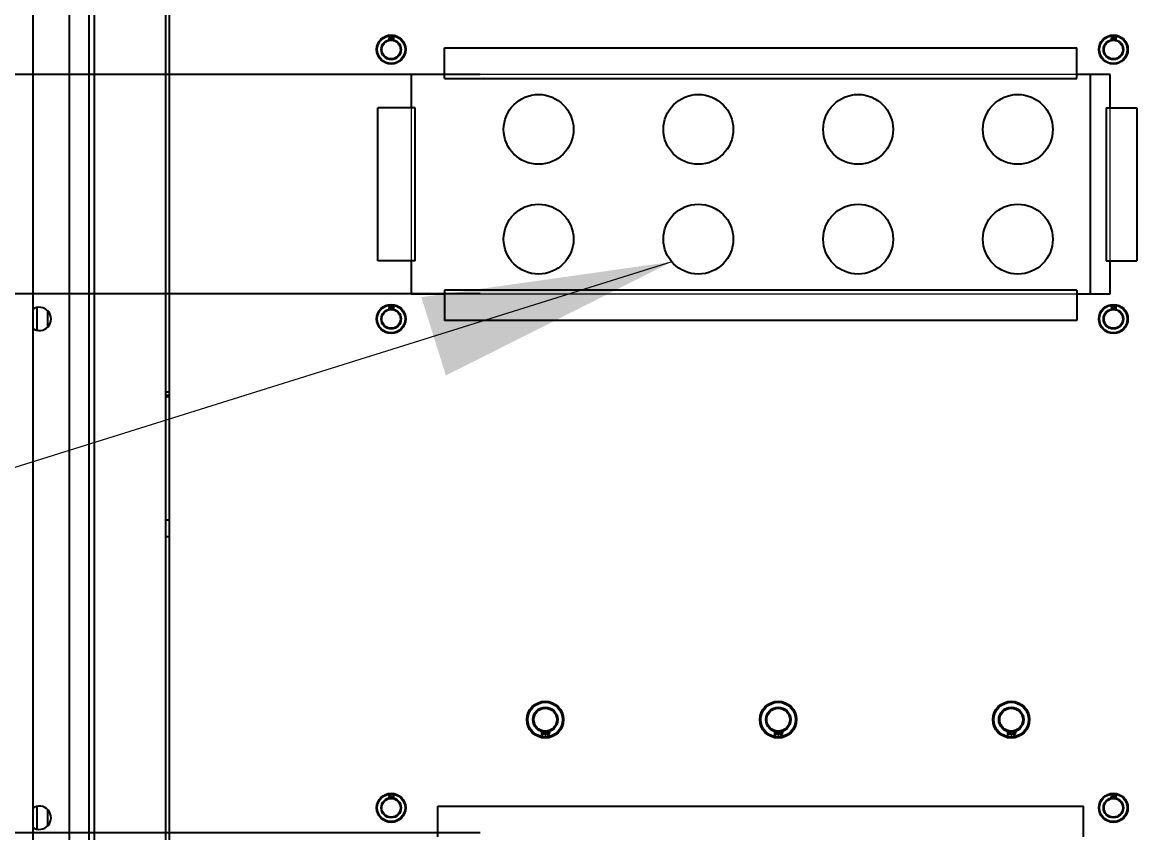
# Model space of a CAD drawing. Header units: millimetres. Extents: x 0 to 87554, y -20854 to 20404.
# Drawn here: x 7163 to 7497.8, y -15073.7 to -14830 of the extents above; entities that cross this region are included whole.
import ezdxf

# ---------------------------------------------------------------- set-up
doc = ezdxf.new("R2010")
doc.units = ezdxf.units.MM
doc.layers.get('0').update_dxf_attribs({"lineweight": 15})
doc.layers.get('Defpoints').update_dxf_attribs({"lineweight": 15})
for name, color, linetype in [('2401-00238-M5_0', 7, 'Continuous'), ('2403-00165_B-M5-1_0', 7, 'Continuous'), ('4209-40888_0_0', 7, 'Continuous'), ('4209-DBFS01_0', 7, 'Continuous'), ('4212-KH001_041_0', 7, 'Continuous'), ('4215-12648_0', 7, 'Continuous'), ('4215-12654_1_0', 7, 'Continuous'), ('4215-12657_0', 7, 'Continuous'), ('4215-12661_1_0', 7, 'Continuous'), ('DT-240_0', 7, 'Continuous'), ('EM-S-M6-ZC_0', 7, 'Continuous')]:
    doc.layers.add(name, color=color, linetype=linetype)
doc.layers.add('THICK', color=7, linetype='Continuous', lineweight=0)
doc.styles.get("Standard").update_dxf_attribs({"font": 'isocp.shx', "width": 0.707, "bigfont": 'hztxt.shx'})
doc.styles.add('仿宋', font='', dxfattribs={"width": 0.8})
doc.styles.get('仿宋').set_extended_font_data('仿宋_gb2312')
doc.dimstyles.new('12倍', dxfattribs={"dimscale": 21, "dimtxt": 3.5, "dimasz": 2.5, "dimexe": 1.5, "dimexo": 0, "dimgap": 1, "dimtad": 1, "dimtoh": 1, "dimdsep": 46, "dimtxsty": '仿宋', "dimcen": 2.5, "dimdle": 5, "dimclrd": 4, "dimclre": 4, "dimclrt": 3, "dimadec": 0, "dimazin": 0, "dimtfac": 1, "dimtmove": 0, "dimatfit": 3, "dimfxl": 1, "dimtolj": 1, "dimarcsym": 0})
doc.dimstyles.new('DJ', dxfattribs={"dimtxt": 75, "dimasz": 75, "dimexe": 20, "dimexo": 0, "dimgap": 20, "dimtad": 1, "dimdec": 1, "dimtxsty": 'Standard', "dimcen": 10, "dimclrd": 95, "dimclre": 95, "dimclrt": 95, "dimadec": 0, "dimazin": 0, "dimtfac": 1, "dimtdec": 1, "dimtmove": 1, "dimatfit": 3, "dimfxl": 1, "dimlwd": 13, "dimlwe": 15, "dimarcsym": 0})

# ---------------------------------------------------------------- blocks, each defined once
blk = doc.blocks.new('ju7888')
at = {"color": 6}
blk.add_lwpolyline([(63.29, -1195.58), (129.29, -1195.58), (129.29, -985.58), (63.29, -985.58)], close=True, dxfattribs=at)
at = {"layer": '2401-00238-M5_0', "color": 87, "linetype": 'Continuous'}
for p, q in [((197.29, -1268.28), (197.29, -1269.28)), ((202.29, -1268.28), (202.29, -1269.28))]:
    blk.add_line(p, q, dxfattribs=at)
at = {"layer": '2403-00165_B-M5-1_0', "color": 87, "linetype": 'Continuous'}
for p, q in [((52.09, -984.01), (52.09, -983.88)), ((52.09, -983.88), (52.79, -983.88)), ((52.71, -984.23), (52.09, -984.01)), ((52.09, -984.44), (52.71, -984.23)), ((52.24, -983.96), (52.79, -984.17)), ((52.79, -983.96), (52.24, -983.96)), ((52.79, -984.28), (52.24, -984.49)), ((52.79, -983.88), (52.79, -983.96)), ((52.79, -984.17), (52.79, -984.28)), ((133.09, -984.01), (133.09, -983.88)), ((133.09, -983.88), (133.79, -983.88)), ((133.71, -984.23), (133.09, -984.01)), ((133.09, -984.44), (133.71, -984.23)), ((133.24, -983.96), (133.79, -984.17)), ((133.79, -983.96), (133.24, -983.96)), ((133.79, -984.28), (133.24, -984.49)), ((133.79, -983.88), (133.79, -983.96)), ((133.79, -984.17), (133.79, -984.28)), ((280.09, -984.01), (280.09, -983.88)), ((280.09, -983.88), (280.79, -983.88)), ((280.71, -984.23), (280.09, -984.01)), ((280.09, -984.44), (280.71, -984.23)), ((280.24, -983.96), (280.79, -984.17)), ((280.79, -983.96), (280.24, -983.96)), ((280.79, -984.28), (280.24, -984.49)), ((280.79, -983.88), (280.79, -983.96)), ((280.79, -984.17), (280.79, -984.28)), ((52.09, -984.58), (52.09, -984.44)), ((52.78, -984.58), (52.09, -984.58)), ((52.09, -985.19), (52.09, -984.69)), ((52.09, -984.69), (52.48, -984.69)), ((52.16, -985.19), (52.09, -985.19)), ((52.16, -984.76), (52.16, -985.19)), ((52.4, -984.76), (52.16, -984.76)), ((52.24, -984.49), (52.78, -984.49)), ((52.34, -984.91), (52.36, -984.84)), ((52.34, -985), (52.34, -984.91)), ((52.36, -985.07), (52.34, -985)), ((52.36, -984.84), (52.4, -984.76)), ((52.4, -985.14), (52.36, -985.07)), ((52.46, -985.19), (52.4, -985.14)), ((52.43, -984.85), (52.42, -984.91)), ((52.42, -984.91), (52.42, -985)), ((52.42, -985), (52.43, -985.06)), ((52.48, -984.79), (52.43, -984.85)), ((52.43, -985.06), (52.46, -985.1)), ((52.46, -985.1), (52.51, -985.13)), ((52.54, -985.22), (52.46, -985.19)), ((52.48, -984.69), (52.48, -984.79)), ((52.51, -985.13), (52.55, -985.14)), ((52.59, -985.22), (52.54, -985.22)), ((52.55, -985.14), (52.58, -985.14)), ((52.58, -985.14), (52.62, -985.13)), ((52.67, -985.19), (52.59, -985.22)), ((52.61, -984.69), (52.67, -984.72)), ((52.61, -984.78), (52.61, -984.69)), ((52.67, -984.81), (52.61, -984.78)), ((52.62, -985.13), (52.67, -985.1)), ((52.67, -984.72), (52.73, -984.76)), ((52.7, -984.85), (52.67, -984.81)), ((52.67, -985.1), (52.7, -985.06)), ((52.73, -985.14), (52.67, -985.19)), ((52.71, -984.91), (52.7, -984.85)), ((52.7, -985.06), (52.71, -985)), ((52.71, -985), (52.71, -984.91)), ((52.73, -984.76), (52.77, -984.84)), ((52.77, -985.07), (52.73, -985.14)), ((52.77, -984.84), (52.79, -984.91)), ((52.79, -985), (52.77, -985.07)), ((52.79, -984.91), (52.79, -985)), ((133.09, -984.58), (133.09, -984.44)), ((133.78, -984.58), (133.09, -984.58)), ((133.09, -985.19), (133.09, -984.69)), ((133.09, -984.69), (133.48, -984.69)), ((133.16, -985.19), (133.09, -985.19)), ((133.16, -984.76), (133.16, -985.19)), ((133.4, -984.76), (133.16, -984.76)), ((133.24, -984.49), (133.78, -984.49)), ((133.34, -984.91), (133.36, -984.84)), ((133.34, -985), (133.34, -984.91)), ((133.36, -985.07), (133.34, -985)), ((133.36, -984.84), (133.4, -984.76)), ((133.4, -985.14), (133.36, -985.07)), ((133.46, -985.19), (133.4, -985.14)), ((133.43, -984.85), (133.42, -984.91)), ((133.42, -984.91), (133.42, -985)), ((133.42, -985), (133.43, -985.06)), ((133.48, -984.79), (133.43, -984.85)), ((133.43, -985.06), (133.46, -985.1)), ((133.46, -985.1), (133.51, -985.13)), ((133.54, -985.22), (133.46, -985.19)), ((133.48, -984.69), (133.48, -984.79)), ((133.51, -985.13), (133.55, -985.14)), ((133.59, -985.22), (133.54, -985.22)), ((133.55, -985.14), (133.58, -985.14)), ((133.58, -985.14), (133.62, -985.13)), ((133.67, -985.19), (133.59, -985.22)), ((133.61, -984.69), (133.67, -984.72)), ((133.61, -984.78), (133.61, -984.69)), ((133.67, -984.81), (133.61, -984.78)), ((133.62, -985.13), (133.67, -985.1)), ((133.67, -984.72), (133.73, -984.76)), ((133.7, -984.85), (133.67, -984.81)), ((133.67, -985.1), (133.7, -985.06)), ((133.73, -985.14), (133.67, -985.19)), ((133.71, -984.91), (133.7, -984.85)), ((133.7, -985.06), (133.71, -985)), ((133.71, -985), (133.71, -984.91)), ((133.73, -984.76), (133.77, -984.84)), ((133.77, -985.07), (133.73, -985.14)), ((133.77, -984.84), (133.79, -984.91)), ((133.79, -985), (133.77, -985.07)), ((133.79, -984.91), (133.79, -985)), ((280.09, -984.58), (280.09, -984.44)), ((280.78, -984.58), (280.09, -984.58)), ((280.09, -985.19), (280.09, -984.69)), ((280.09, -984.69), (280.48, -984.69)), ((280.16, -985.19), (280.09, -985.19)), ((280.16, -984.76), (280.16, -985.19)), ((280.4, -984.76), (280.16, -984.76)), ((280.24, -984.49), (280.78, -984.49)), ((280.34, -984.91), (280.36, -984.84)), ((280.34, -985), (280.34, -984.91)), ((280.36, -985.07), (280.34, -985)), ((280.36, -984.84), (280.4, -984.76)), ((280.4, -985.14), (280.36, -985.07)), ((280.46, -985.19), (280.4, -985.14)), ((280.43, -984.85), (280.42, -984.91)), ((280.42, -984.91), (280.42, -985)), ((280.42, -985), (280.43, -985.06)), ((280.48, -984.79), (280.43, -984.85)), ((280.43, -985.06), (280.46, -985.1)), ((280.46, -985.1), (280.51, -985.13)), ((280.54, -985.22), (280.46, -985.19)), ((280.48, -984.69), (280.48, -984.79)), ((280.51, -985.13), (280.55, -985.14)), ((280.59, -985.22), (280.54, -985.22)), ((280.55, -985.14), (280.58, -985.14)), ((280.58, -985.14), (280.62, -985.13)), ((280.67, -985.19), (280.59, -985.22)), ((280.61, -984.69), (280.67, -984.72)), ((280.61, -984.78), (280.61, -984.69)), ((280.67, -984.81), (280.61, -984.78)), ((280.62, -985.13), (280.67, -985.1)), ((280.67, -984.72), (280.73, -984.76)), ((280.7, -984.85), (280.67, -984.81)), ((280.67, -985.1), (280.7, -985.06)), ((280.73, -985.14), (280.67, -985.19)), ((280.71, -984.91), (280.7, -984.85)), ((280.7, -985.06), (280.71, -985)), ((280.71, -985), (280.71, -984.91)), ((280.73, -984.76), (280.77, -984.84)), ((280.77, -985.07), (280.73, -985.14)), ((280.77, -984.84), (280.79, -984.91)), ((280.79, -985), (280.77, -985.07)), ((280.79, -984.91), (280.79, -985)), ((52.09, -1201.01), (52.09, -1200.88)), ((52.09, -1200.88), (52.79, -1200.88)), ((52.71, -1201.23), (52.09, -1201.01)), ((52.09, -1201.44), (52.71, -1201.23)), ((52.09, -1201.58), (52.09, -1201.44)), ((52.78, -1201.58), (52.09, -1201.58)), ((52.09, -1202.19), (52.09, -1201.69)), ((52.09, -1201.69), (52.48, -1201.69)), ((52.16, -1201.76), (52.16, -1202.19)), ((52.4, -1201.76), (52.16, -1201.76)), ((52.24, -1200.96), (52.79, -1201.17)), ((52.79, -1200.96), (52.24, -1200.96)), ((52.79, -1201.28), (52.24, -1201.49)), ((52.24, -1201.49), (52.78, -1201.49)), ((52.34, -1201.91), (52.36, -1201.84)), ((52.34, -1202), (52.34, -1201.91)), ((52.36, -1202.07), (52.34, -1202)), ((52.36, -1201.84), (52.4, -1201.76)), ((52.43, -1201.85), (52.42, -1201.91)), ((52.42, -1201.91), (52.42, -1202)), ((52.42, -1202), (52.43, -1202.06)), ((52.48, -1201.79), (52.43, -1201.85)), ((52.48, -1201.69), (52.48, -1201.79)), ((52.61, -1201.69), (52.67, -1201.72)), ((52.61, -1201.78), (52.61, -1201.69)), ((52.67, -1201.81), (52.61, -1201.78)), ((52.67, -1201.72), (52.73, -1201.76)), ((52.7, -1201.85), (52.67, -1201.81)), ((52.71, -1201.91), (52.7, -1201.85)), ((52.7, -1202.06), (52.71, -1202)), ((52.71, -1202), (52.71, -1201.91)), ((52.73, -1201.76), (52.77, -1201.84)), ((52.77, -1201.84), (52.79, -1201.91)), ((52.79, -1202), (52.77, -1202.07)), ((52.79, -1200.88), (52.79, -1200.96)), ((52.79, -1201.17), (52.79, -1201.28)), ((52.79, -1201.91), (52.79, -1202)), ((133.09, -1201.01), (133.09, -1200.88)), ((133.09, -1200.88), (133.79, -1200.88)), ((133.71, -1201.23), (133.09, -1201.01)), ((133.09, -1201.44), (133.71, -1201.23)), ((133.09, -1201.58), (133.09, -1201.44)), ((133.78, -1201.58), (133.09, -1201.58)), ((133.09, -1202.19), (133.09, -1201.69)), ((133.09, -1201.69), (133.48, -1201.69)), ((133.16, -1201.76), (133.16, -1202.19)), ((133.4, -1201.76), (133.16, -1201.76)), ((133.24, -1200.96), (133.79, -1201.17)), ((133.79, -1200.96), (133.24, -1200.96)), ((133.79, -1201.28), (133.24, -1201.49)), ((133.24, -1201.49), (133.78, -1201.49)), ((133.34, -1201.91), (133.36, -1201.84)), ((133.34, -1202), (133.34, -1201.91)), ((133.36, -1202.07), (133.34, -1202)), ((133.36, -1201.84), (133.4, -1201.76)), ((133.43, -1201.85), (133.42, -1201.91)), ((133.42, -1201.91), (133.42, -1202)), ((133.42, -1202), (133.43, -1202.06)), ((133.48, -1201.79), (133.43, -1201.85)), ((133.48, -1201.69), (133.48, -1201.79)), ((133.61, -1201.69), (133.67, -1201.72)), ((133.61, -1201.78), (133.61, -1201.69)), ((133.67, -1201.81), (133.61, -1201.78)), ((133.67, -1201.72), (133.73, -1201.76)), ((133.7, -1201.85), (133.67, -1201.81)), ((133.71, -1201.91), (133.7, -1201.85)), ((133.7, -1202.06), (133.71, -1202)), ((133.71, -1202), (133.71, -1201.91)), ((133.73, -1201.76), (133.77, -1201.84)), ((133.77, -1201.84), (133.79, -1201.91)), ((133.79, -1202), (133.77, -1202.07)), ((133.79, -1200.88), (133.79, -1200.96)), ((133.79, -1201.17), (133.79, -1201.28)), ((133.79, -1201.91), (133.79, -1202)), ((280.09, -1201.01), (280.09, -1200.88)), ((280.09, -1200.88), (280.79, -1200.88)), ((280.71, -1201.23), (280.09, -1201.01)), ((280.09, -1201.44), (280.71, -1201.23)), ((280.09, -1201.58), (280.09, -1201.44)), ((280.78, -1201.58), (280.09, -1201.58)), ((280.09, -1202.19), (280.09, -1201.69)), ((280.09, -1201.69), (280.48, -1201.69)), ((280.16, -1201.76), (280.16, -1202.19)), ((280.4, -1201.76), (280.16, -1201.76)), ((280.24, -1200.96), (280.79, -1201.17)), ((280.79, -1200.96), (280.24, -1200.96)), ((280.79, -1201.28), (280.24, -1201.49)), ((280.24, -1201.49), (280.78, -1201.49)), ((280.34, -1201.91), (280.36, -1201.84)), ((280.34, -1202), (280.34, -1201.91)), ((280.36, -1202.07), (280.34, -1202)), ((280.36, -1201.84), (280.4, -1201.76)), ((280.43, -1201.85), (280.42, -1201.91)), ((280.42, -1201.91), (280.42, -1202)), ((280.42, -1202), (280.43, -1202.06)), ((280.48, -1201.79), (280.43, -1201.85)), ((280.48, -1201.69), (280.48, -1201.79)), ((280.61, -1201.69), (280.67, -1201.72)), ((280.61, -1201.78), (280.61, -1201.69)), ((280.67, -1201.81), (280.61, -1201.78)), ((280.67, -1201.72), (280.73, -1201.76)), ((280.7, -1201.85), (280.67, -1201.81)), ((280.71, -1201.91), (280.7, -1201.85)), ((280.7, -1202.06), (280.71, -1202)), ((280.71, -1202), (280.71, -1201.91)), ((280.73, -1201.76), (280.77, -1201.84)), ((280.77, -1201.84), (280.79, -1201.91)), ((280.79, -1202), (280.77, -1202.07)), ((280.79, -1200.88), (280.79, -1200.96)), ((280.79, -1201.17), (280.79, -1201.28)), ((280.79, -1201.91), (280.79, -1202)), ((52.16, -1202.19), (52.09, -1202.19)), ((52.4, -1202.14), (52.36, -1202.07)), ((52.46, -1202.19), (52.4, -1202.14)), ((52.43, -1202.06), (52.46, -1202.1)), ((52.46, -1202.1), (52.51, -1202.13)), ((52.54, -1202.22), (52.46, -1202.19)), ((52.51, -1202.13), (52.55, -1202.14)), ((52.59, -1202.22), (52.54, -1202.22)), ((52.55, -1202.14), (52.58, -1202.14)), ((52.58, -1202.14), (52.62, -1202.13)), ((52.67, -1202.19), (52.59, -1202.22)), ((52.62, -1202.13), (52.67, -1202.1)), ((52.67, -1202.1), (52.7, -1202.06)), ((52.73, -1202.14), (52.67, -1202.19)), ((52.77, -1202.07), (52.73, -1202.14)), ((133.16, -1202.19), (133.09, -1202.19)), ((133.4, -1202.14), (133.36, -1202.07)), ((133.46, -1202.19), (133.4, -1202.14)), ((133.43, -1202.06), (133.46, -1202.1)), ((133.46, -1202.1), (133.51, -1202.13)), ((133.54, -1202.22), (133.46, -1202.19)), ((133.51, -1202.13), (133.55, -1202.14)), ((133.59, -1202.22), (133.54, -1202.22)), ((133.55, -1202.14), (133.58, -1202.14)), ((133.58, -1202.14), (133.62, -1202.13)), ((133.67, -1202.19), (133.59, -1202.22)), ((133.62, -1202.13), (133.67, -1202.1)), ((133.67, -1202.1), (133.7, -1202.06)), ((133.73, -1202.14), (133.67, -1202.19)), ((133.77, -1202.07), (133.73, -1202.14)), ((280.16, -1202.19), (280.09, -1202.19)), ((280.4, -1202.14), (280.36, -1202.07)), ((280.46, -1202.19), (280.4, -1202.14)), ((280.43, -1202.06), (280.46, -1202.1)), ((280.46, -1202.1), (280.51, -1202.13)), ((280.54, -1202.22), (280.46, -1202.19)), ((280.51, -1202.13), (280.55, -1202.14)), ((280.59, -1202.22), (280.54, -1202.22)), ((280.55, -1202.14), (280.58, -1202.14)), ((280.58, -1202.14), (280.62, -1202.13)), ((280.67, -1202.19), (280.59, -1202.22)), ((280.62, -1202.13), (280.67, -1202.1)), ((280.67, -1202.1), (280.7, -1202.06)), ((280.73, -1202.14), (280.67, -1202.19)), ((280.77, -1202.07), (280.73, -1202.14))]:
    blk.add_line(p, q, dxfattribs=at)
for centre, radius in [((55.79, -984.58), 4.38), ((55.79, -984.58), 4.17), ((136.79, -984.58), 4.38), ((136.79, -984.58), 4.17), ((283.79, -984.58), 4.38), ((283.79, -984.58), 4.17), ((55.79, -984.58), 3.01), ((55.79, -984.58), 2.81), ((136.79, -984.58), 3.01), ((136.79, -984.58), 2.81), ((283.79, -984.58), 3.01), ((283.79, -984.58), 2.81), ((55.79, -1201.58), 4.38), ((55.79, -1201.58), 4.17), ((55.79, -1201.58), 3.01), ((136.79, -1201.58), 4.38), ((136.79, -1201.58), 4.17), ((136.79, -1201.58), 3.01), ((283.79, -1201.58), 4.38), ((283.79, -1201.58), 4.17), ((283.79, -1201.58), 3.01), ((55.79, -1201.58), 2.81), ((136.79, -1201.58), 2.81), ((283.79, -1201.58), 2.81)]:
    blk.add_circle(centre, radius, dxfattribs=at)
at = {"layer": '4209-40888_0_0', "color": 87, "linetype": 'Continuous'}
for p, q in [((133.29, -1308.02), (140.29, -1308.02)), ((283.29, -1308.02), (290.29, -1308.02))]:
    blk.add_line(p, q, dxfattribs=at)
at = {"layer": '4209-DBFS01_0', "color": 87, "linetype": 'Continuous'}
blk.add_line((63.29, -991.58), (129.29, -991.58), dxfattribs=at)
at = {"layer": '4212-KH001_041_0', "color": 87, "linetype": 'Continuous'}
for p, q in [((585.29, -1269.28), (-2.71, -1269.28)), ((-2.71, -1290.78), (585.29, -1290.78)), ((585.29, -1292.28), (-2.71, -1292.28)), ((139.23, -1304.78), (134.35, -1304.78)), ((289.23, -1304.78), (284.35, -1304.78))]:
    blk.add_line(p, q, dxfattribs=at)
at = {"layer": '4215-12648_0', "color": 87, "linetype": 'Continuous'}
for p, q in [((73.29, -986.78), (73.29, -977.58)), ((73.29, -977.58), (119.29, -977.58)), ((119.29, -986.78), (119.29, -977.58)), ((63.29, -985.58), (63.29, -995.58)), ((73.29, -985.58), (63.29, -985.58)), ((73.29, -986.78), (119.29, -986.78)), ((129.29, -985.58), (119.29, -985.58)), ((129.29, -995.58), (129.29, -985.58)), ((283.29, -1187.58), (283.29, -993.58)), ((292.49, -993.58), (283.29, -993.58)), ((55.29, -1185.58), (55.29, -995.58)), ((64.49, -995.58), (55.29, -995.58)), ((64.49, -1185.58), (64.49, -995.58)), ((128.09, -995.58), (128.09, -1185.58)), ((128.09, -995.58), (137.29, -995.58)), ((137.29, -995.58), (137.29, -1185.58)), ((64.49, -1185.58), (55.29, -1185.58)), ((63.29, -1185.58), (63.29, -1195.58)), ((128.09, -1185.58), (137.29, -1185.58)), ((129.29, -1195.58), (129.29, -1185.58)), ((292.49, -1187.58), (283.29, -1187.58)), ((73.29, -1194.38), (73.29, -1205.58)), ((119.29, -1194.38), (73.29, -1194.38)), ((119.29, -1194.38), (119.29, -1205.58)), ((63.29, -1195.58), (73.29, -1195.58)), ((119.29, -1195.58), (129.29, -1195.58)), ((119.29, -1205.58), (73.29, -1205.58)), ((-2.71, -1268.28), (585.29, -1268.28))]:
    blk.add_line(p, q, dxfattribs=at)
at = {"layer": '4215-12654_1_0', "color": 87, "linetype": 'Continuous'}
for p, q in [((158.79, -1268.28), (158.79, -1269.28)), ((159.79, -1268.28), (159.79, -1269.28)), ((160.19, -1268.28), (160.19, -1269.28))]:
    blk.add_line(p, q, dxfattribs=at)
at = {"layer": '4215-12657_0', "color": 87, "linetype": 'Continuous'}
blk.add_line((-80.71, -1309.28), (655.29, -1309.28), dxfattribs=at)
at = {"layer": '4215-12661_1_0', "color": 87, "linetype": 'Continuous'}
blk.add_line((-59.71, -1298.28), (634.29, -1298.28), dxfattribs=at)
for centre in [(136.79, -1307.28), (286.79, -1307.28)]:
    blk.add_arc(centre, 3.5, 325.109, 214.891, dxfattribs=at)
at = {"layer": 'DT-240_0', "color": 87, "linetype": 'Continuous'}
for centre in [(79.79, -1013.28), (112.79, -1013.28), (79.79, -1061.28), (112.79, -1061.28), (79.79, -1109.28), (112.79, -1109.28), (79.79, -1157.28), (112.79, -1157.28)]:
    blk.add_circle(centre, 10.5, dxfattribs=at)
at = {"layer": 'EM-S-M6-ZC_0', "color": 87, "linetype": 'Continuous'}
for p, q in [((260.86, -1014.14), (260.89, -1014.1)), ((260.89, -1014.1), (260.99, -1014.03)), ((260.94, -1014.25), (260.92, -1014.33)), ((260.99, -1014.18), (260.94, -1014.25)), ((260.99, -1014.03), (261.12, -1013.98)), ((261.07, -1014.13), (260.99, -1014.18)), ((261.15, -1014.1), (261.07, -1014.13)), ((261.12, -1013.98), (261.25, -1013.98)), ((261.22, -1014.1), (261.15, -1014.1)), ((261.3, -1014.13), (261.22, -1014.1)), ((261.25, -1013.98), (261.38, -1014.03)), ((261.35, -1014.18), (261.3, -1014.13)), ((261.4, -1014.25), (261.35, -1014.18)), ((261.38, -1014.03), (261.45, -1014.1)), ((261.43, -1014.33), (261.4, -1014.25)), ((261.4, -1014.58), (261.43, -1014.5)), ((261.43, -1014.5), (261.43, -1014.33)), ((261.45, -1014.1), (261.53, -1014.23)), ((261.53, -1014.23), (261.55, -1014.35)), ((261.55, -1014.48), (261.53, -1014.6)), ((261.55, -1014.35), (261.55, -1014.48)), ((261.71, -1014.03), (261.78, -1014.05)), ((261.71, -1014.15), (261.71, -1014.03)), ((261.78, -1014.2), (261.71, -1014.15)), ((261.78, -1014.05), (261.89, -1014.13)), ((261.84, -1014.28), (261.78, -1014.2)), ((261.86, -1014.35), (261.84, -1014.28)), ((261.84, -1014.58), (261.86, -1014.5)), ((261.86, -1014.5), (261.86, -1014.35)), ((261.89, -1014.13), (261.96, -1014.25)), ((261.96, -1014.25), (261.99, -1014.38)), ((261.99, -1014.48), (261.96, -1014.6)), ((261.99, -1014.38), (261.99, -1014.48)), ((261.99, -1016.28), (260.9, -1016.28)), ((260.94, -1016.13), (261.73, -1016.13)), ((260.98, -1014.64), (260.99, -1014.65)), ((260.99, -1014.65), (261.07, -1014.7)), ((261.73, -1016.13), (260.99, -1015.85)), ((261.12, -1014.85), (261.01, -1014.81)), ((261.01, -1015.71), (261.99, -1016.05)), ((261.99, -1015.3), (261.02, -1015.64)), ((261.03, -1015.08), (261.99, -1015.08)), ((261.03, -1015.48), (261.73, -1015.23)), ((261.73, -1015.23), (261.04, -1015.23)), ((261.07, -1014.7), (261.15, -1014.73)), ((261.3, -1014.88), (261.12, -1014.85)), ((261.15, -1014.73), (261.22, -1014.73)), ((261.22, -1014.73), (261.3, -1014.7)), ((261.3, -1014.7), (261.35, -1014.65)), ((261.48, -1014.88), (261.3, -1014.88)), ((261.35, -1014.65), (261.4, -1014.58)), ((261.53, -1014.6), (261.43, -1014.75)), ((261.43, -1014.75), (261.48, -1014.75)), ((261.48, -1014.75), (261.63, -1014.73)), ((261.66, -1014.85), (261.48, -1014.88)), ((261.63, -1014.73), (261.71, -1014.7)), ((261.78, -1014.8), (261.66, -1014.85)), ((261.71, -1014.7), (261.78, -1014.65)), ((261.78, -1014.65), (261.84, -1014.58)), ((261.89, -1014.73), (261.78, -1014.8)), ((261.96, -1014.6), (261.89, -1014.73)), ((261.99, -1015.08), (261.99, -1015.3)), ((261.99, -1016.05), (261.99, -1016.28)), ((260.86, -1084.14), (260.89, -1084.1)), ((260.89, -1084.1), (260.99, -1084.03)), ((260.94, -1084.25), (260.92, -1084.33)), ((260.99, -1084.18), (260.94, -1084.25)), ((260.98, -1084.64), (260.99, -1084.65)), ((260.99, -1084.03), (261.12, -1083.98)), ((261.07, -1084.13), (260.99, -1084.18)), ((260.99, -1084.65), (261.07, -1084.7)), ((261.12, -1084.85), (261.01, -1084.81)), ((261.15, -1084.1), (261.07, -1084.13)), ((261.07, -1084.7), (261.15, -1084.73)), ((261.12, -1083.98), (261.25, -1083.98)), ((261.3, -1084.88), (261.12, -1084.85)), ((261.22, -1084.1), (261.15, -1084.1)), ((261.15, -1084.73), (261.22, -1084.73)), ((261.3, -1084.13), (261.22, -1084.1)), ((261.22, -1084.73), (261.3, -1084.7)), ((261.25, -1083.98), (261.38, -1084.03)), ((261.35, -1084.18), (261.3, -1084.13)), ((261.3, -1084.7), (261.35, -1084.65)), ((261.4, -1084.25), (261.35, -1084.18)), ((261.35, -1084.65), (261.4, -1084.58)), ((261.38, -1084.03), (261.45, -1084.1)), ((261.43, -1084.33), (261.4, -1084.25)), ((261.4, -1084.58), (261.43, -1084.5)), ((261.43, -1084.5), (261.43, -1084.33)), ((261.53, -1084.6), (261.43, -1084.75)), ((261.43, -1084.75), (261.48, -1084.75)), ((261.45, -1084.1), (261.53, -1084.23)), ((261.48, -1084.75), (261.63, -1084.73)), ((261.66, -1084.85), (261.48, -1084.88)), ((261.53, -1084.23), (261.55, -1084.35)), ((261.55, -1084.48), (261.53, -1084.6)), ((261.55, -1084.35), (261.55, -1084.48)), ((261.63, -1084.73), (261.71, -1084.7)), ((261.78, -1084.8), (261.66, -1084.85)), ((261.71, -1084.03), (261.78, -1084.05)), ((261.71, -1084.15), (261.71, -1084.03)), ((261.78, -1084.2), (261.71, -1084.15)), ((261.71, -1084.7), (261.78, -1084.65)), ((261.78, -1084.05), (261.89, -1084.13)), ((261.84, -1084.28), (261.78, -1084.2)), ((261.78, -1084.65), (261.84, -1084.58)), ((261.89, -1084.73), (261.78, -1084.8)), ((261.86, -1084.35), (261.84, -1084.28)), ((261.84, -1084.58), (261.86, -1084.5)), ((261.86, -1084.5), (261.86, -1084.35)), ((261.89, -1084.13), (261.96, -1084.25)), ((261.96, -1084.6), (261.89, -1084.73)), ((261.96, -1084.25), (261.99, -1084.38)), ((261.99, -1084.48), (261.96, -1084.6)), ((261.99, -1084.38), (261.99, -1084.48)), ((261.99, -1086.28), (260.9, -1086.28)), ((260.94, -1086.13), (261.73, -1086.13)), ((261.73, -1086.13), (260.99, -1085.85)), ((261.01, -1085.71), (261.99, -1086.05)), ((261.99, -1085.3), (261.02, -1085.64)), ((261.03, -1085.08), (261.99, -1085.08)), ((261.03, -1085.48), (261.73, -1085.23)), ((261.73, -1085.23), (261.04, -1085.23)), ((261.48, -1084.88), (261.3, -1084.88)), ((261.99, -1085.08), (261.99, -1085.3)), ((261.99, -1086.05), (261.99, -1086.28)), ((260.86, -1154.14), (260.89, -1154.1)), ((260.89, -1154.1), (260.99, -1154.03)), ((260.94, -1154.25), (260.92, -1154.33)), ((260.99, -1154.18), (260.94, -1154.25)), ((260.98, -1154.64), (260.99, -1154.65)), ((260.99, -1154.03), (261.12, -1153.98)), ((261.07, -1154.13), (260.99, -1154.18)), ((260.99, -1154.65), (261.07, -1154.7)), ((261.12, -1154.85), (261.01, -1154.81)), ((261.03, -1155.08), (261.99, -1155.08)), ((261.15, -1154.1), (261.07, -1154.13)), ((261.07, -1154.7), (261.15, -1154.73)), ((261.12, -1153.98), (261.25, -1153.98)), ((261.3, -1154.88), (261.12, -1154.85)), ((261.22, -1154.1), (261.15, -1154.1)), ((261.15, -1154.73), (261.22, -1154.73)), ((261.3, -1154.13), (261.22, -1154.1)), ((261.22, -1154.73), (261.3, -1154.7)), ((261.25, -1153.98), (261.38, -1154.03)), ((261.35, -1154.18), (261.3, -1154.13)), ((261.3, -1154.7), (261.35, -1154.65)), ((261.48, -1154.88), (261.3, -1154.88)), ((261.4, -1154.25), (261.35, -1154.18)), ((261.35, -1154.65), (261.4, -1154.58)), ((261.38, -1154.03), (261.45, -1154.1)), ((261.43, -1154.33), (261.4, -1154.25)), ((261.4, -1154.58), (261.43, -1154.5)), ((261.43, -1154.5), (261.43, -1154.33)), ((261.53, -1154.6), (261.43, -1154.75)), ((261.43, -1154.75), (261.48, -1154.75)), ((261.45, -1154.1), (261.53, -1154.23)), ((261.48, -1154.75), (261.63, -1154.73)), ((261.66, -1154.85), (261.48, -1154.88)), ((261.53, -1154.23), (261.55, -1154.35)), ((261.55, -1154.48), (261.53, -1154.6)), ((261.55, -1154.35), (261.55, -1154.48)), ((261.63, -1154.73), (261.71, -1154.7)), ((261.78, -1154.8), (261.66, -1154.85)), ((261.71, -1154.03), (261.78, -1154.05)), ((261.71, -1154.15), (261.71, -1154.03)), ((261.78, -1154.2), (261.71, -1154.15)), ((261.71, -1154.7), (261.78, -1154.65)), ((261.78, -1154.05), (261.89, -1154.13)), ((261.84, -1154.28), (261.78, -1154.2)), ((261.78, -1154.65), (261.84, -1154.58)), ((261.89, -1154.73), (261.78, -1154.8)), ((261.86, -1154.35), (261.84, -1154.28)), ((261.84, -1154.58), (261.86, -1154.5)), ((261.86, -1154.5), (261.86, -1154.35)), ((261.89, -1154.13), (261.96, -1154.25)), ((261.96, -1154.6), (261.89, -1154.73)), ((261.96, -1154.25), (261.99, -1154.38)), ((261.99, -1154.48), (261.96, -1154.6)), ((261.99, -1154.38), (261.99, -1154.48)), ((261.99, -1155.08), (261.99, -1155.3)), ((261.99, -1156.28), (260.9, -1156.28)), ((260.94, -1156.13), (261.73, -1156.13)), ((261.73, -1156.13), (260.99, -1155.85)), ((261.01, -1155.71), (261.99, -1156.05)), ((261.99, -1155.3), (261.02, -1155.64)), ((261.03, -1155.48), (261.73, -1155.23)), ((261.73, -1155.23), (261.04, -1155.23)), ((261.99, -1156.05), (261.99, -1156.28))]:
    blk.add_line(p, q, dxfattribs=at)
for centre, radius in [((257.29, -1015.28), 5.53), ((257.29, -1015.28), 5.22), ((257.29, -1015.28), 3.75), ((257.29, -1015.28), 3.45), ((257.29, -1085.28), 5.53), ((257.29, -1085.28), 5.22), ((257.29, -1085.28), 3.75), ((257.29, -1085.28), 3.45), ((257.29, -1155.28), 5.53), ((257.29, -1155.28), 5.22), ((257.29, -1155.28), 3.75), ((257.29, -1155.28), 3.45)]:
    blk.add_circle(centre, radius, dxfattribs=at)
blk = doc.blocks.new('*D205')
at = {"layer": 'Defpoints', "color": 0, "lineweight": -3}
for p in [(7094.01, -15073.73), (7300.59, -15073.73), (7300.59, -15139.73)]:
    blk.add_point(p, dxfattribs=at)
at = {"layer": 'THICK', "color": 4, "linetype": 'Continuous', "lineweight": -2}
for p, q in [((7094.01, -15042.23), (7094.01, -15010.73)), ((7300.59, -15073.73), (7094.01, -15073.73)), ((7094.01, -15139.73), (7094.01, -15073.73)), ((7300.59, -15139.73), (7094.01, -15139.73)), ((7094.01, -15171.23), (7094.01, -15202.73))]:
    blk.add_line(p, q, dxfattribs=at)
at = {"layer": 'THICK', "color": 4, "lineweight": -3}
for points in [[(7088.76, -15042.23), (7099.26, -15042.23), (7094.01, -15073.73)], [(7088.76, -15171.23), (7099.26, -15171.23), (7094.01, -15139.73)]]:
    blk.add_solid(points, dxfattribs=at)
at = {"layer": 'THICK', "color": 3, "lineweight": -3, "insert": (7067.76, -15106.73), "char_height": 31.5, "attachment_point": 5, "rotation": 90, "style": '仿宋'}
blk.add_mtext('\\A1;66', dxfattribs=at)
blk = doc.blocks.new('*D206')
at = {"layer": 'Defpoints', "color": 0, "lineweight": -3}
for p in [(7094.01, -14911.73), (7300.59, -14911.73), (7300.59, -15073.73)]:
    blk.add_point(p, dxfattribs=at)
at = {"layer": 'THICK', "color": 4, "linetype": 'Continuous', "lineweight": -2}
for p, q in [((7300.59, -14911.73), (7094.01, -14911.73)), ((7094.01, -15042.23), (7094.01, -14943.23)), ((7300.59, -15073.73), (7094.01, -15073.73))]:
    blk.add_line(p, q, dxfattribs=at)
at = {"layer": 'THICK', "color": 4, "lineweight": -3}
for points in [[(7088.76, -14943.23), (7099.26, -14943.23), (7094.01, -14911.73)], [(7088.76, -15042.23), (7099.26, -15042.23), (7094.01, -15073.73)]]:
    blk.add_solid(points, dxfattribs=at)
at = {"layer": 'THICK', "color": 3, "lineweight": -3, "insert": (7067.76, -14992.73), "char_height": 31.5, "attachment_point": 5, "rotation": 90, "style": '仿宋'}
blk.add_mtext('\\A1;162', dxfattribs=at)
blk = doc.blocks.new('*D207')
at = {"layer": 'Defpoints', "color": 0, "lineweight": -3}
for p in [(7094.01, -14845.73), (7300.59, -14845.73), (7300.59, -14911.73)]:
    blk.add_point(p, dxfattribs=at)
at = {"layer": 'THICK', "color": 4, "linetype": 'Continuous', "lineweight": -2}
for p, q in [((7094.01, -14814.23), (7094.01, -14782.73)), ((7300.59, -14845.73), (7094.01, -14845.73)), ((7094.01, -14911.73), (7094.01, -14845.73)), ((7300.59, -14911.73), (7094.01, -14911.73)), ((7094.01, -14943.23), (7094.01, -14974.73))]:
    blk.add_line(p, q, dxfattribs=at)
at = {"layer": 'THICK', "color": 4, "lineweight": -3}
for points in [[(7088.76, -14814.23), (7099.26, -14814.23), (7094.01, -14845.73)], [(7088.76, -14943.23), (7099.26, -14943.23), (7094.01, -14911.73)]]:
    blk.add_solid(points, dxfattribs=at)
at = {"layer": 'THICK', "color": 3, "lineweight": -3, "insert": (7067.76, -14878.73), "char_height": 31.5, "attachment_point": 5, "rotation": 90, "style": '仿宋'}
blk.add_mtext('\\A1;66', dxfattribs=at)
blk = doc.blocks.new('*D208')
at = {"layer": 'Defpoints', "color": 0, "lineweight": -3}
for p in [(7094.01, -14591.73), (7275.47, -14591.73), (7300.59, -14845.73)]:
    blk.add_point(p, dxfattribs=at)
at = {"layer": 'THICK', "color": 4, "linetype": 'Continuous', "lineweight": -2}
for p, q in [((7275.47, -14591.73), (7094.01, -14591.73)), ((7094.01, -14814.23), (7094.01, -14623.23)), ((7300.59, -14845.73), (7094.01, -14845.73))]:
    blk.add_line(p, q, dxfattribs=at)
at = {"layer": 'THICK', "color": 4, "lineweight": -3}
for points in [[(7088.76, -14623.23), (7099.26, -14623.23), (7094.01, -14591.73)], [(7088.76, -14814.23), (7099.26, -14814.23), (7094.01, -14845.73)]]:
    blk.add_solid(points, dxfattribs=at)
at = {"layer": 'THICK', "color": 3, "lineweight": -3, "insert": (7067.76, -14718.73), "char_height": 31.5, "attachment_point": 5, "rotation": 90, "style": '仿宋'}
blk.add_mtext('\\A1;254', dxfattribs=at)

msp = doc.modelspace()

# ---------------------------------------------------------------- block references
at = {"rotation": 270}
msp.add_blockref('ju7888', (8475.412, -14782.445), dxfattribs=at)

# ---------------------------------------------------------------- dimensions: what is measured, and where the dimension line sits
at = {"layer": 'THICK', "lineweight": -3}
for base, p1, p2, picture, middle in [((7094.013, -14591.734), (7300.587, -14845.734), (7275.469, -14591.734), '*D208', (7067.763, -14718.734)), ((7094.013, -14845.734), (7300.587, -14911.734), (7300.587, -14845.734), '*D207', (7067.763, -14878.734)), ((7094.013, -14911.734), (7300.587, -15073.734), (7300.587, -14911.734), '*D206', (7067.763, -14992.734)), ((7094.013, -15073.734), (7300.587, -15139.734), (7300.587, -15073.734), '*D205', (7067.763, -15106.734))]:
    dim = msp.add_linear_dim(base=base, p1=p1, p2=p2, angle=90, dimstyle='12倍', override={"dimtxt": 1.5, "dimasz": 1.5, "dimexe": 0, "dimgap": 0.5}, dxfattribs=at)
    dim.commit()
    dim.dimension.update_dxf_attribs({"geometry": picture, "text_midpoint": middle})

# ---------------------------------------------------------------- leaders
for points in [[(7313.883, -14141.244), (5857.209, -15371.993)], [(7366.137, -14334.234), (5849.769, -15374.322)], [(7358.159, -14902.06), (5849.769, -15374.322), (5007.078, -15374.322)]]:
    msp.add_leader(points, dimstyle='DJ', override={"dimtad": 0, "dimfxl": 1.25, "dimarcsym": 1}, dxfattribs=at)

doc.saveas('drawing.dxf')
